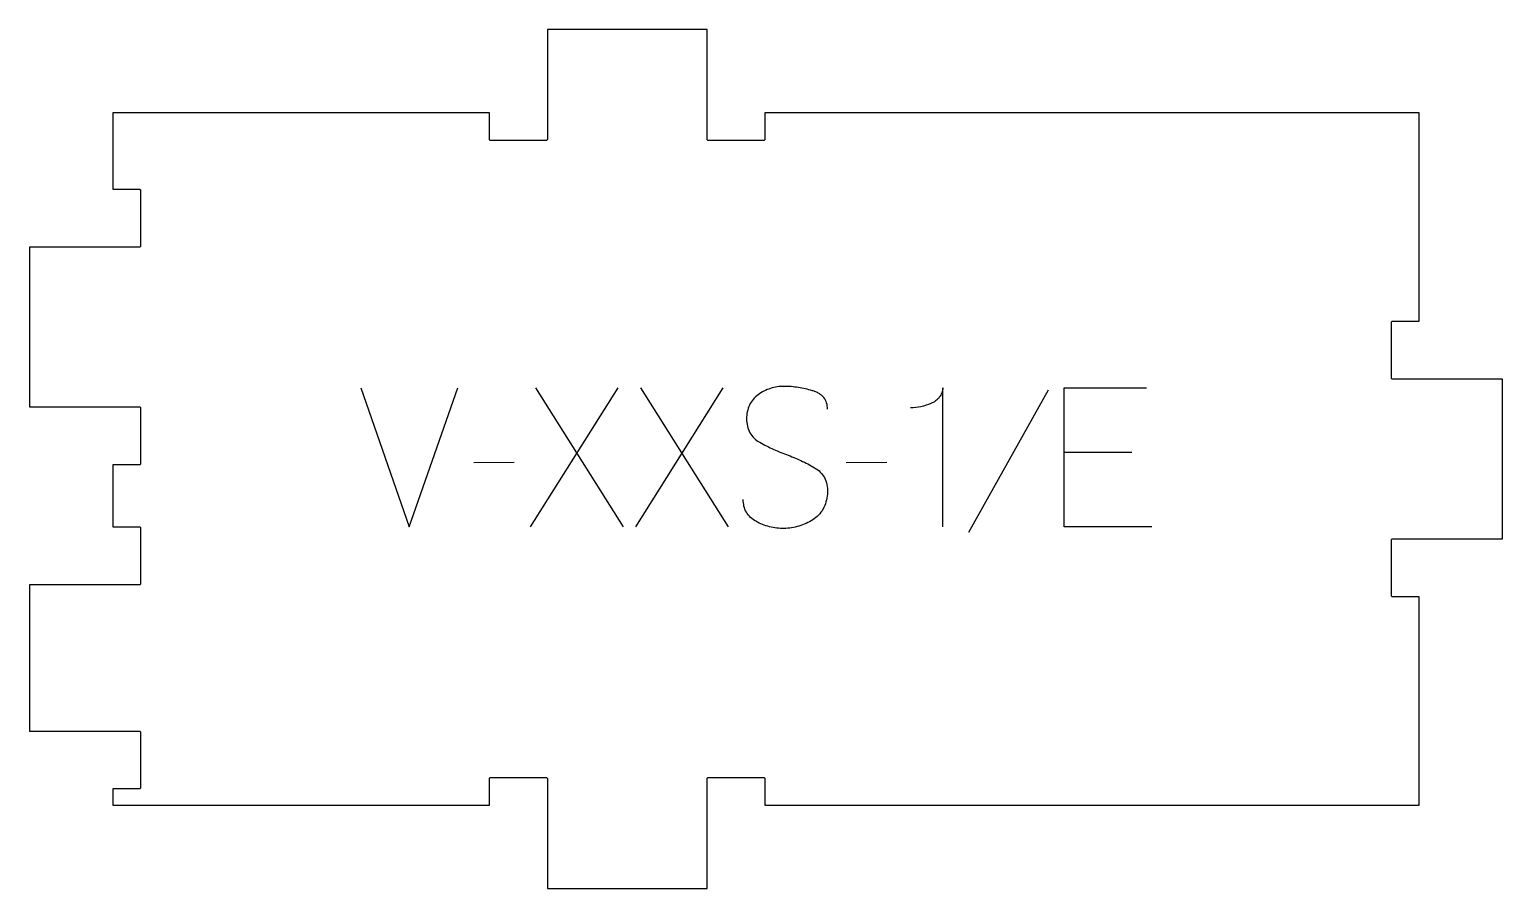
# Model space of a CAD drawing. Extents: x 0 to 318, y 0 to 186.
import ezdxf

# ---------------------------------------------------------------- set-up
doc = ezdxf.new("R2010")
doc.units = 0
doc.layers.add('1_ANYTOOL_1MMDEEP_LABELS_S', color=2, linetype='CONTINUOUS')
doc.layers.add('4_ANYTOOL_CUTTHROUGH_OUTSI', color=5, linetype='CONTINUOUS')

msp = doc.modelspace()

# ---------------------------------------------------------------- linework, layer by layer
at = {"layer": '1_ANYTOOL_1MMDEEP_LABELS_S'}
for p, q in [((127.086053, 108.097564), (108.186053, 78.097564)), ((128.328911, 78.097564), (109.386053, 108.097564)), ((149.800339, 108.097564), (130.900339, 78.097564)), ((151.043196, 78.097564), (132.100339, 108.097564)), ((220.086053, 107.626135), (202.900339, 76.854707)), ((238.171768, 94.168992), (223.514625, 94.168992)), ((104.757482, 91.983278), (95.971768, 91.897564)), ((185.243196, 91.983278), (176.457482, 91.897564))]:
    msp.add_line(p, q, dxfattribs=at)
for points in [[(172.428911, 103.51185, 0.071867), (172.235797, 104.848456, 0.100684), (171.609268, 106.029707, 0.047558), (171.134714, 106.506157, 0.038563), (170.584714, 106.894885, 0.037928), (169.887526, 107.242353, 0.026634), (169.150339, 107.497564, 0.028461), (166.127006, 108.183547, 0.041577), (163.043196, 108.440421, 0.036938), (161.540836, 108.329281, 0.041531), (160.075339, 107.985064, 0.041583), (158.697962, 107.407855, 0.038125), (157.428911, 106.618992, 0.057611), (156.358758, 105.627088, 0.065808), (155.564625, 104.406492, 0.06469), (155.087129, 102.946938, 0.046778), (154.943196, 101.41185, 0.052235), (155.105552, 99.862007, 0.075448), (155.650339, 98.41185, 0.076671), (156.566431, 97.238797, 0.061023), (157.771768, 96.354707, 0.021951), (160.800622, 94.827361, 0.018213), (163.943196, 93.547564, -0.02405), (167.044681, 92.242102, -0.02981), (169.986053, 90.61185, -0.068439), (171.127355, 89.645919, -0.079282), (171.936053, 88.393992, -0.076308), (172.361053, 86.81531, -0.047772), (172.386053, 85.168992, -0.046243), (172.092819, 83.488033, -0.06359), (171.443196, 81.917207, -0.064671), (170.470372, 80.633018, -0.057073), (169.214625, 79.618992, -0.067522), (166.246316, 78.256082, -0.070793), (163.021768, 77.754707, -0.064027), (159.882753, 78.117222, -0.070447), (156.957482, 79.297564, -0.054374), (155.799065, 80.147197, -0.074742), (154.900339, 81.258278, -0.075199), (154.377332, 82.564657, -0.057737), (154.214625, 83.968992)], [(197.371768, 78.097564), (197.371768, 108.140421, -0.057478), (197.107745, 107.047453, -0.075801), (196.568196, 106.067207, -0.075474), (195.752744, 105.283332, -0.055107), (194.757482, 104.733278, -0.039607), (192.615242, 104.033766, -0.05918), (190.386053, 103.768992)]]:
    msp.add_lwpolyline(points, format="xyb", dxfattribs=at)
for points in [[(71.628911, 108.097564), (82.000339, 78.097564), (92.543196, 108.097564)], [(242.457482, 78.097564), (223.514625, 78.097564), (223.514625, 108.097564), (241.343196, 108.097564)]]:
    msp.add_lwpolyline(points, dxfattribs=at)
at = {"layer": '4_ANYTOOL_CUTTHROUGH_OUTSI'}
msp.add_lwpolyline([(99.388666, 18), (99.388666, 23.75, -0.414214), (99.638666, 24), (111.638666, 24, -0.414214), (111.888666, 23.75), (111.888666, 0), (146.388666, 0), (146.388666, 23.75, -0.414214), (146.638666, 24), (158.638666, 24, -0.414214), (158.888666, 23.75), (158.888666, 18), (300.261953, 18), (300.261953, 63), (294.511953, 63, -0.414214), (294.261953, 63.25), (294.261953, 75.25, -0.414214), (294.511953, 75.5), (318.261953, 75.5), (318.261953, 110), (294.511953, 110, -0.414214), (294.261953, 110.25), (294.261953, 122.25, -0.414214), (294.511953, 122.5), (300.261953, 122.5), (300.261953, 167.5), (158.888666, 167.5), (158.888666, 161.75, -0.414214), (158.638666, 161.5), (146.638666, 161.5, -0.414214), (146.388666, 161.75), (146.388666, 185.5), (111.888666, 185.5), (111.888666, 161.75, -0.414214), (111.638666, 161.5), (99.638666, 161.5, -0.414214), (99.388666, 161.75), (99.388666, 167.5), (18, 167.5), (18, 151), (23.75, 151, -0.414214), (24, 150.75), (24, 138.75, -0.414214), (23.75, 138.5), (0, 138.5), (0, 104), (23.75, 104, -0.414214), (24, 103.75), (24, 91.75, -0.414214), (23.75, 91.5), (18, 91.5), (18, 78.089), (23.75, 78.089, -0.414214), (24, 77.839), (24, 65.839, -0.414214), (23.75, 65.589), (0, 65.589), (0, 34), (23.75, 34, -0.414214), (24, 33.75), (24, 21.75, -0.414214), (23.75, 21.5), (18, 21.5), (18, 18)], format="xyb", close=True, dxfattribs=at)

doc.saveas('drawing.dxf')
